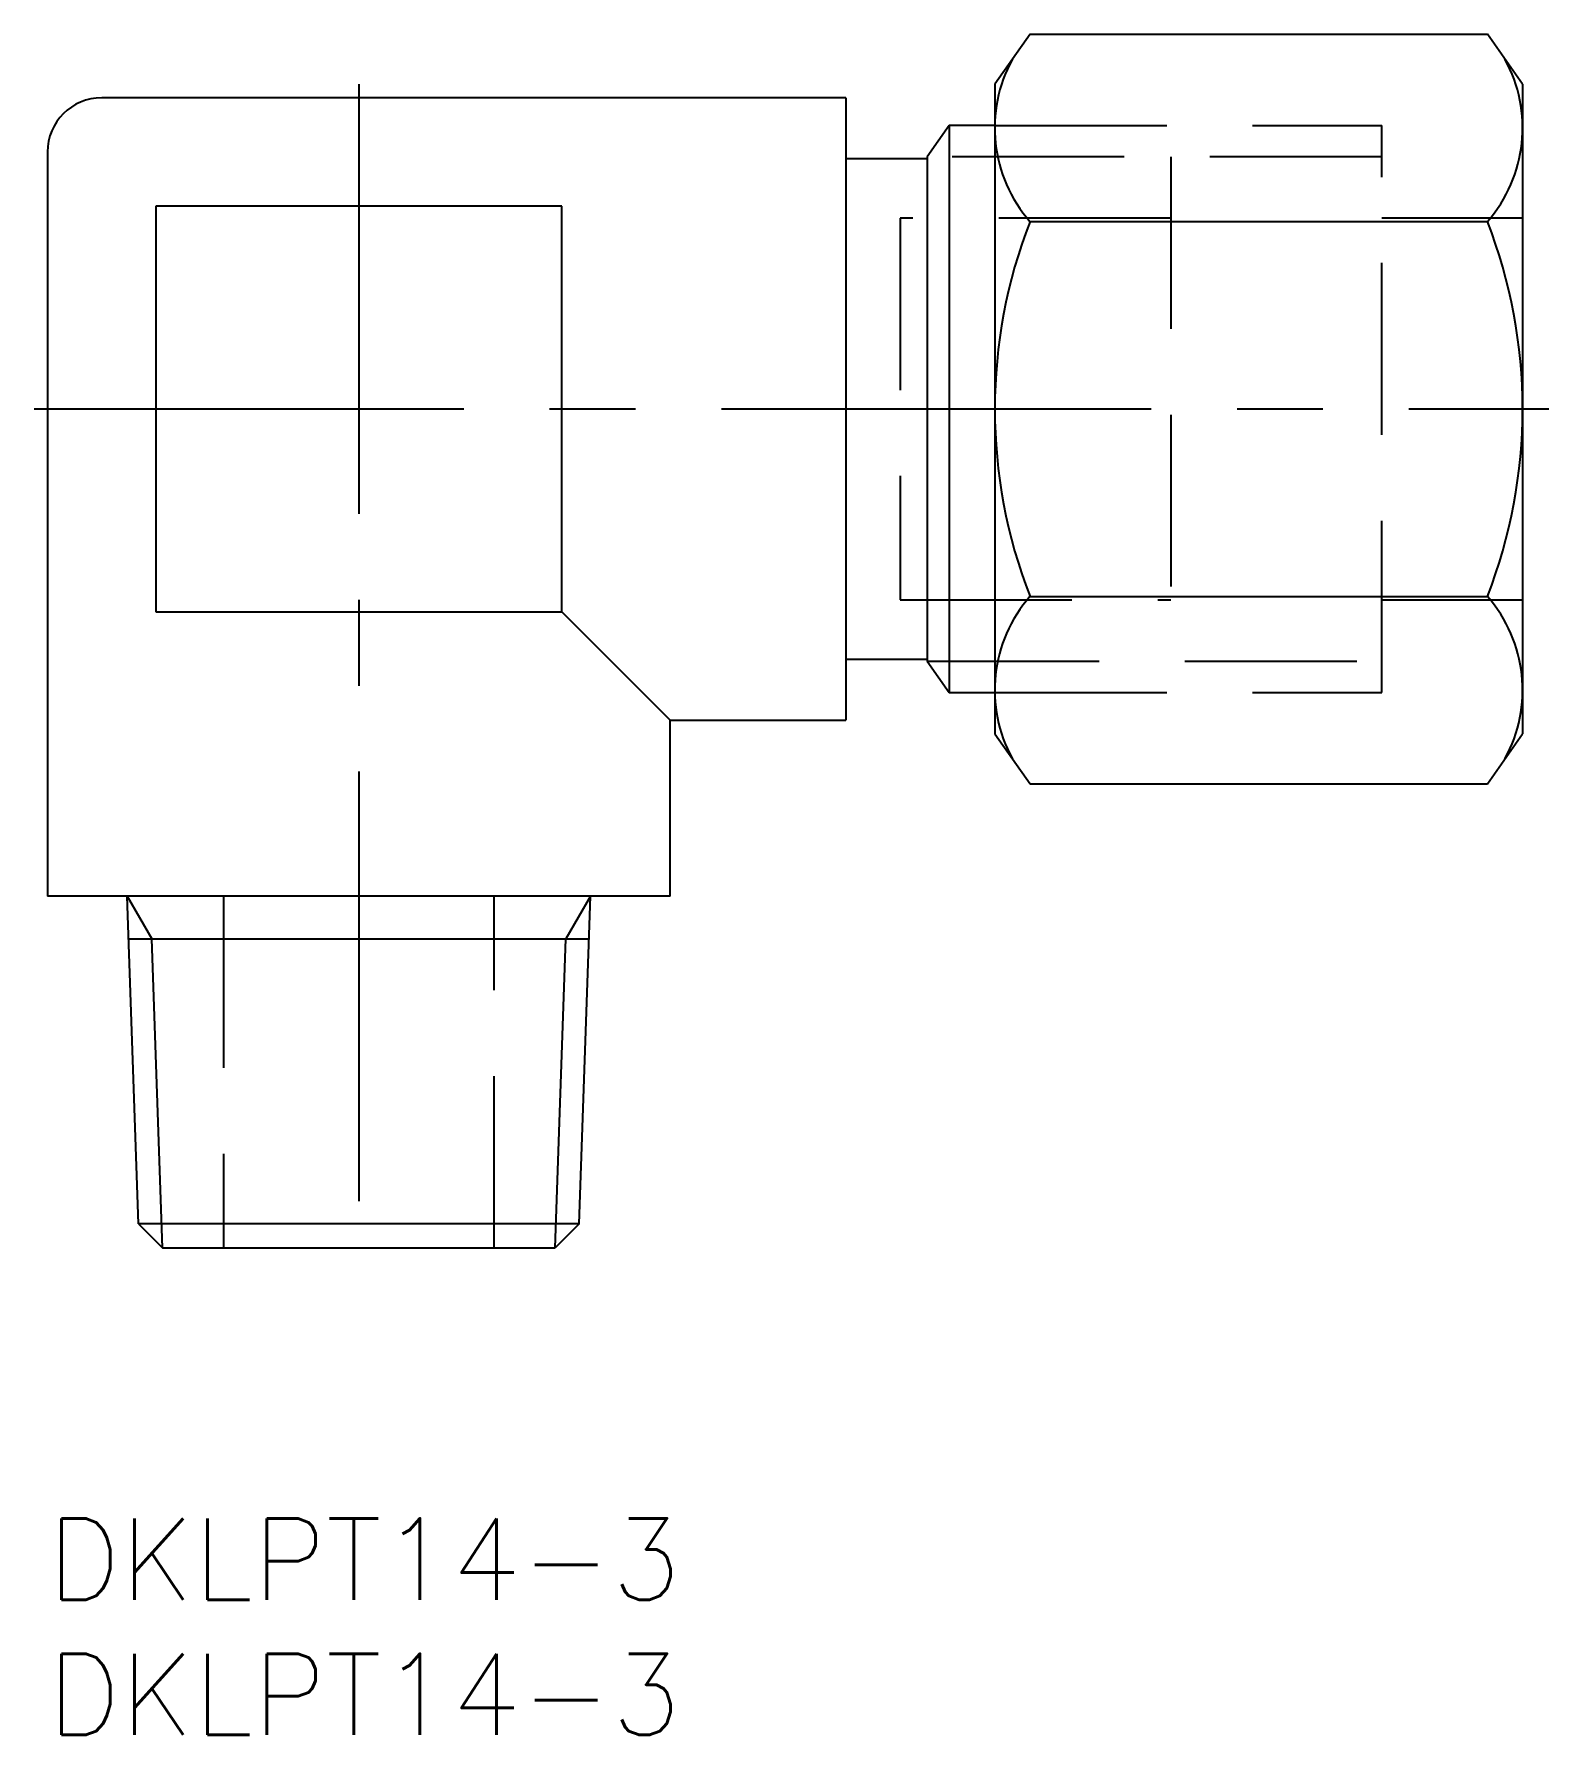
# Model space of a CAD drawing. Extents: x -0.5 to 55.5, y -8 to 54.9.
import ezdxf

# ---------------------------------------------------------------- set-up
doc = ezdxf.new("R2010")
doc.units = 0
doc.header["$LTSCALE"] = 0.5
doc.linetypes.add('CENTER', pattern=[50.8, 31.75, -6.35, 6.35, -6.35])
doc.linetypes.add('DASHED', pattern=[19.05, 12.7, -6.35])
for name, color, linetype in [('MSM_CENTER', 1, 'CENTER'), ('MSM_CONTINUOUS', 7, 'CONTINUOUS'), ('MSM_DASHED', 4, 'DASHED'), ('MSM_NARROW', 5, 'CONTINUOUS'), ('MSM_PART_NUMBER', 7, 'CONTINUOUS')]:
    doc.layers.add(name, color=color, linetype=linetype)
doc.styles.get("Standard").update_dxf_attribs({"font": 'txt.shx', "height": 1.5, "bigfont": 'bigfont.shx'})

# ---------------------------------------------------------------- blocks, each defined once
blk = doc.blocks.new('*U13')
at = {"layer": 'MSM_PART_NUMBER'}
blk.add_text('DKLPT14-3', height=3, dxfattribs=at).set_placement((0, -3))
blk = doc.blocks.new('*U14')
at = {"layer": 'MSM_PART_NUMBER'}
blk.add_text('DKLPT14-3', height=3, dxfattribs=at).set_placement((0, -8))

msp = doc.modelspace()

# ---------------------------------------------------------------- linework, layer by layer
at = {"layer": 'MSM_CENTER'}
for p, q in [((11.5, 53), (11.5, 9.35)), ((-0.5, 41), (55.475, 41))]:
    msp.add_line(p, q, dxfattribs=at)
at = {"layer": 'MSM_CONTINUOUS'}
for p, q in [((36.3, 54.856), (35, 53)), ((36.3, 54.856), (53.2, 54.856)), ((54.5, 53), (53.2, 54.856)), ((35, 53), (35, 29)), ((54.5, 53), (54.5, 29)), ((29.5, 52.5), (2, 52.5)), ((29.5, 52.5), (29.5, 29.5)), ((33.314, 51.477), (32.5, 50.315)), ((35, 51.477), (33.314, 51.477)), ((33.314, 51.477), (33.314, 30.522)), ((0, 50.5), (0, 23)), ((32.5, 50.315), (32.5, 31.684)), ((32.5, 50.25), (29.5, 50.25)), ((4, 48.5), (4, 33.5)), ((19, 48.5), (4, 48.5)), ((19, 33.5), (19, 48.5)), ((36.3, 47.928), (53.2, 47.928)), ((36.3, 34.072), (53.2, 34.072)), ((4, 33.5), (19, 33.5)), ((19, 33.5), (23, 29.5)), ((29.5, 31.75), (32.5, 31.75)), ((32.5, 31.684), (33.314, 30.522)), ((33.314, 30.522), (35, 30.522)), ((23, 23), (23, 29.5)), ((23, 29.5), (29.5, 29.5)), ((35, 29), (36.3, 27.144)), ((53.2, 27.144), (54.5, 29)), ((36.3, 27.144), (53.2, 27.144)), ((23, 23), (0, 23)), ((3.36, 10.887), (2.937, 23)), ((19.64, 10.887), (20.063, 23)), ((2.992, 21.422), (20.008, 21.422)), ((19.64, 10.887), (3.36, 10.887)), ((3.36, 10.887), (4.247, 10)), ((19.64, 10.887), (18.753, 10)), ((4.247, 10), (18.753, 10))]:
    msp.add_line(p, q, dxfattribs=at)
for centre, radius, start, end in [((40.263, 51.392), 5.264, 151.1562, 221.1562), ((49.237, 51.392), 5.264, 318.8438, 28.8438), ((2, 50.5), 2, 90, 180), ((54.113, 41), 19.113, 158.7474, 201.2526), ((35.387, 41), 19.113, 338.7474, 21.2526), ((40.263, 30.608), 5.264, 138.8438, 208.8438), ((49.237, 30.608), 5.264, 331.1562, 41.1562)]:
    msp.add_arc(centre, radius, start, end, dxfattribs=at)
at = {"layer": 'MSM_DASHED'}
for p, q in [((35, 51.477), (49.3, 51.477)), ((49.3, 30.522), (49.3, 51.477)), ((49.3, 50.315), (32.5, 50.315)), ((41.5, 50.315), (41.5, 31.684)), ((41.5, 48.05), (31.5, 48.05)), ((31.5, 48.05), (31.5, 33.95)), ((54.5, 48.05), (49.3, 48.05)), ((31.5, 33.95), (41.5, 33.95)), ((49.3, 33.95), (54.5, 33.95)), ((32.5, 31.684), (49.3, 31.684)), ((35, 30.522), (49.3, 30.522)), ((6.5, 23), (6.5, 10)), ((16.5, 10), (16.5, 23))]:
    msp.add_line(p, q, dxfattribs=at)
at = {"layer": 'MSM_NARROW'}
for p, q in [((2.937, 23), (3.848, 21.422)), ((20.063, 23), (19.152, 21.422)), ((4.247, 10), (3.848, 21.422)), ((18.753, 10), (19.152, 21.422))]:
    msp.add_line(p, q, dxfattribs=at)

# ---------------------------------------------------------------- block references
at = {"layer": 'MSM_CONTINUOUS'}
for name in ['*U13', '*U14']:
    msp.add_blockref(name, (0, 0), dxfattribs=at)

doc.saveas('drawing.dxf')
